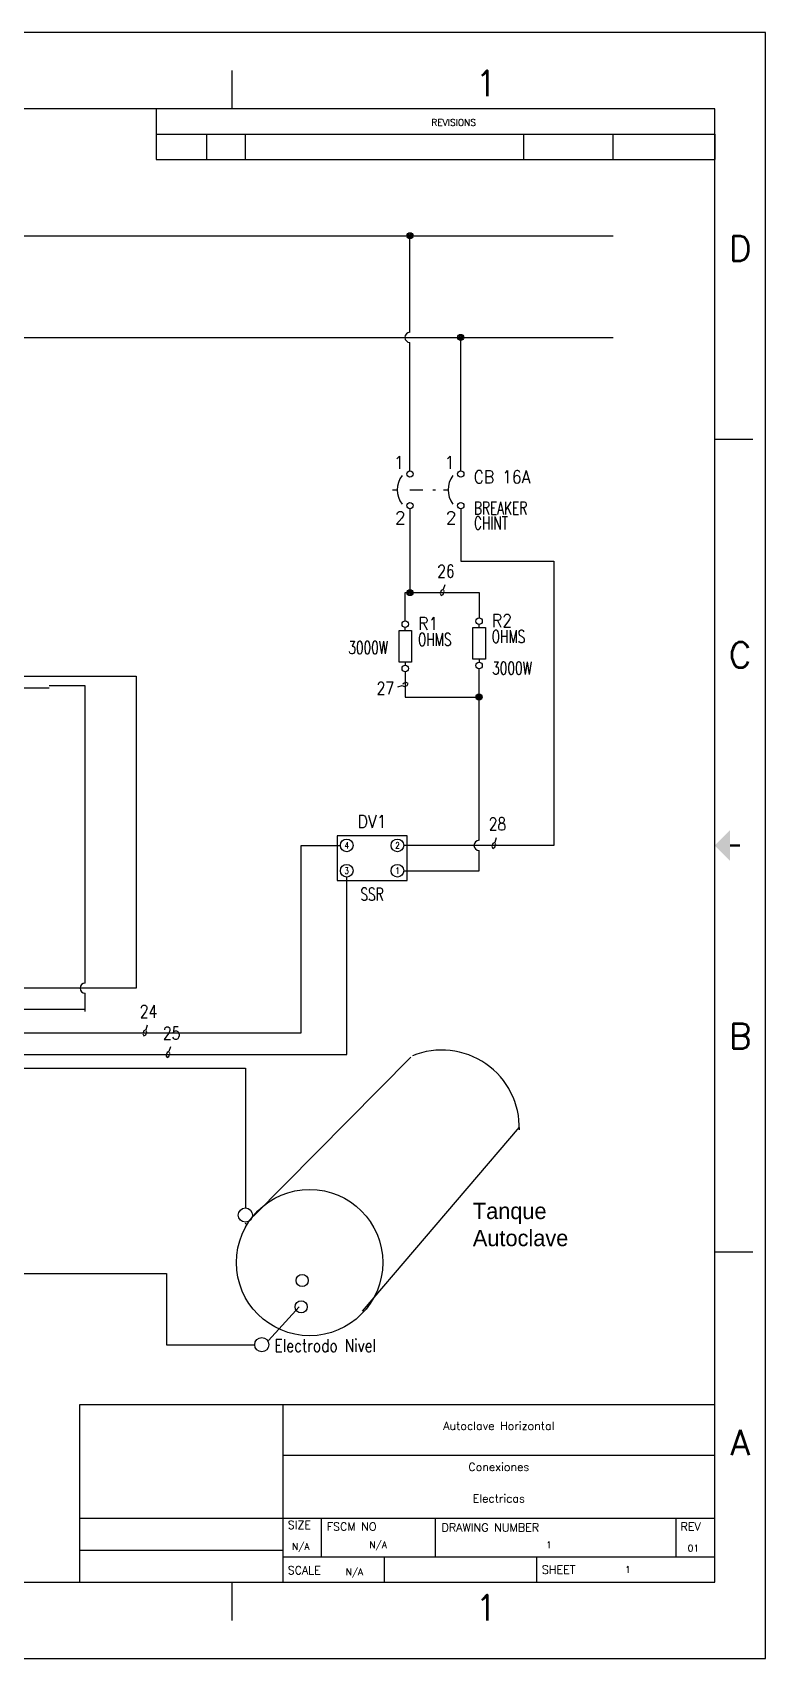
# Model space of a CAD drawing. Header units: inches. Extents: x 0 to 21, y 0 to 16.
# Drawn here: x 13.78 to 21, y 0 to 16 of the extents above; entities that cross this region are included whole.
import ezdxf
from ezdxf.enums import TextEntityAlignment as Align

# ---------------------------------------------------------------- set-up
doc = ezdxf.new("R2010")
doc.units = ezdxf.units.IN
doc.header["$MEASUREMENT"] = 0
doc.linetypes.add('HIDDEN2', pattern=[0.1875, 0.125, -0.0625])
for name, color, linetype in [('BLK_12AWG', 7, 'Continuous'), ('BLK_18AWG', 7, 'Continuous'), ('DESC', 1, 'Continuous'), ('LINK', 9, 'HIDDEN2'), ('MISC', 250, 'Continuous'), ('SYMS', 7, 'Continuous'), ('TAGS', 250, 'Continuous'), ('TB_LABELS', 1, 'Continuous'), ('TERMS', 250, 'Continuous'), ('Title Block', 7, 'Continuous'), ('Viewport', 7, 'Continuous'), ('WIRENO', 250, 'Continuous')]:
    doc.layers.add(name, color=color, linetype=linetype)
doc.styles.add('Roman', font='romans')
doc.styles.add('WD', font='romans.shx')

# ---------------------------------------------------------------- blocks, each defined once
blk = doc.blocks.new('ANSI_border_C')
for p, q in [((20.5, 0.75), (20.5, 2.5)), ((14.25, 0.75), (20.5, 0.75))]:
    blk.add_line(p, q)
at = {"layer": 'Title Block'}
for p, q in [((21, 16), (0, 16)), ((21, 0), (21, 16)), ((15.75, 15.25), (15.75, 15.625)), ((20.5, 15.25), (0.5, 15.25)), ((15, 15.25), (15, 15)), ((20.5, 0.75), (20.5, 15.25)), ((15, 15), (20.5, 15)), ((20.5, 12), (20.875, 12)), ((20.5, 4), (20.875, 4)), ((0.5, 0.75), (20.5, 0.75)), ((15.75, 0.375), (15.75, 0.75)), ((0, 0), (21, 0))]:
    blk.add_line(p, q, dxfattribs=at)
at = {"layer": 'Title Block', "const_width": 0.02}
blk.add_lwpolyline([(20.75, 8), (20.65, 8)], dxfattribs=at)
at = {"layer": 'Title Block'}
blk.add_solid([(20.65, 7.85), (20.65, 8.15), (20.5, 8)], dxfattribs=at)
at = {"layer": 'Title Block', "style": 'Roman'}
for s, p in [('1', (18.25, 15.5)), ('D', (20.75, 13.875)), ('C', (20.75, 9.875)), ('B', (20.75, 6.125)), ('A', (20.75, 2.125)), ('1', (18.25, 0.5))]:
    blk.add_text(s, height=0.25, dxfattribs=at).set_placement(p, align=Align.MIDDLE_CENTER)
blk.add_text('REVISIONS', height=0.065, dxfattribs=at).set_placement((17.71, 15.083))
blk = doc.blocks.new('ANSI_REVblock_C')
blk.add_line((0, 0), (0, -0.25))
at = {"layer": 'Title Block'}
for p, q in [((-5.5, 0), (0, 0)), ((-5.5, 0), (-5.5, -0.25)), ((-5, -0.25), (-5, 0)), ((-4.62, -0.25), (-4.62, 0)), ((-1.88, -0.25), (-1.88, 0)), ((-1, -0.25), (-1, 0)), ((-5.5, -0.25), (0, -0.25))]:
    blk.add_line(p, q, dxfattribs=at)
at = {"style": 'WD'}
for tag, p in [('ZONE', (-5.391, -0.16)), ('REV', (-4.92, -0.16)), ('DESCRIPTION', (-3.618, -0.16)), ('DATE', (-1.552, -0.16)), ('APPROVED', (-0.759, -0.16))]:
    blk.add_attdef(tag, p, '', height=0.065, dxfattribs=at)
at = {"style": 'WD', "flags": 1}
blk.add_attdef('WD_TB', (-4.505, -0.154), '', height=0.03, dxfattribs=at)
blk = doc.blocks.new('ANSI_tblock_desc_C')
for p, q in [((0, 0), (0, 1.75)), ((-6.25, 0), (0, 0))]:
    blk.add_line(p, q)
at = {"layer": 'Title Block'}
for p, q in [((-6.25, 1.75), (0, 1.75)), ((-6.25, 0), (-6.25, 1.75)), ((-4.25, 0), (-4.25, 1.75)), ((-4.25, 1.25), (0, 1.25)), ((-6.25, 0.63), (0, 0.63)), ((-3.87, 0.25), (-3.87, 0.63)), ((-2.75, 0.25), (-2.75, 0.63)), ((-0.38, 0.25), (-0.38, 0.63)), ((-6.25, 0.315), (-4.25, 0.315)), ((-4.25, 0.25), (0, 0.25)), ((-3.25, 0), (-3.25, 0.25)), ((-1.75, 0), (-1.75, 0.25))]:
    blk.add_line(p, q, dxfattribs=at)
at = {"color": 0, "style": 'Roman', "flags": 8}
for tag, p in [('FNAME', (-20.636, 6.819)), ('REVDATE', (-20.636, 4.106)), ('USER', (-20.636, 1.477))]:
    blk.add_attdef(tag, p, '', height=0.15, rotation=90, dxfattribs=at)
at = {"style": 'WD'}
for tag, p in [('PROJDESC', (-2.125, 1.5)), ('TITLE1', (-2.125, 1.095)), ('TITLE2', (-2.125, 0.785))]:
    blk.add_attdef(tag, text='', height=0.08, dxfattribs=at).set_placement(p, align=Align.CENTER)
for tag, p in [('SIZE', (-4.162, 0.32)), ('FSCM_NO', (-3.4, 0.337)), ('DWG_NO', (-1.659, 0.337)), ('REV', (-0.265, 0.303)), ('SCALE', (-3.634, 0.069)), ('SHEET', (-0.883, 0.092))]:
    blk.add_attdef(tag, p, '', height=0.065, dxfattribs=at)
at = {"style": 'WD', "flags": 1}
blk.add_attdef('WD_TB', (-5.57, 0.177), '', height=0.086, dxfattribs=at)
at = {"layer": 'TB_LABELS', "style": 'WD'}
for s, p in [('SIZE', (-4.204, 0.604)), ('FSCM NO', (-3.819, 0.588)), ('DRAWING NUMBER', (-2.689, 0.579)), ('REV', (-0.336, 0.588)), ('SHEET', (-1.701, 0.164)), ('SCALE', (-4.204, 0.158))]:
    blk.add_text(s, height=0.08, dxfattribs=at).set_placement(p, align=Align.TOP_LEFT)
blk = doc.blocks.new('HDV1TF')
for p, q in [((0.344, 0.094), (-0.344, 0.094)), ((-0.344, 0.094), (-0.344, -0.344)), ((0.344, -0.344), (0.344, 0.094)), ((-0.344, -0.344), (0.344, -0.344))]:
    blk.add_line(p, q)
for centre in [(-0.25, 0), (0.25, 0), (-0.25, -0.25), (0.25, -0.25)]:
    blk.add_circle(centre, 0.0625)
at = {"style": 'WD'}
for tag, width, p in [('INST', 0.7, (0.006, 0.497)), ('LOC', 0.7, (0.006, 0.327)), ('TAG1', 0.9, (0, 0.171)), ('RATING2', 0.7, (0, -0.219)), ('DESC1', 0.7, (0, -0.543)), ('DESC2', 0.7, (0, -0.699)), ('XREF', 0.7, (0, -0.856))]:
    blk.add_attdef(tag, text='', height=0.125, dxfattribs=dict(at, width=width)).set_placement(p, align=Align.CENTER)
at = {"linetype": 'Continuous', "style": 'WD', "width": 0.8, "flags": 8}
for tag, p in [('TERM01', (-0.25, 0)), ('TERM02', (0.25, 0)), ('TERM03', (-0.25, -0.25)), ('TERM04', (0.25, -0.25))]:
    blk.add_attdef(tag, text='', height=0.0625, dxfattribs=at).set_placement(p, align=Align.MIDDLE)
at = {"style": 'WD', "flags": 1}
for tag, p in [('X4TERM01', (-0.312, 0)), ('X2TERM01', (-0.25, 0.062)), ('X2TERM02', (0.25, 0.062)), ('X1TERM02', (0.312, 0)), ('X4TERM03', (-0.312, -0.25)), ('X8TERM03', (-0.25, -0.312)), ('X8TERM04', (0.25, -0.312)), ('X1TERM04', (0.312, -0.25))]:
    blk.add_attdef(tag, p, '', height=0.0125, dxfattribs=at)
at = {"style": 'WD', "width": 0.7}
blk.add_attdef('RATING1', text='', height=0.125, dxfattribs=at).set_placement((0, 0), align=Align.MIDDLE)
at = {"linetype": 'Continuous', "style": 'WD', "flags": 9}
blk.add_attdef('ASSYCODE', text='', height=0.01, dxfattribs=at).set_placement((0, 0.078), align=Align.CENTER)
at = {"style": 'WD', "flags": 9}
blk.add_attdef('FAMILY', text='', height=0.01, dxfattribs=at).set_placement((-0.005, 0.139), align=Align.CENTER)
at = {"linetype": 'Continuous', "style": 'WD', "flags": 1}
for tag, p in [('MFG', (0, 0.109)), ('CAT', (0, 0.128))]:
    blk.add_attdef(tag, text='', height=0.01, dxfattribs=at).set_placement(p, align=Align.MIDDLE)
blk = doc.blocks.new('VCB1')
at = {"linetype": 'HIDDEN2'}
blk.add_line((-0.171, 0), (-0.125, 0), dxfattribs=at)
for centre in [(0, 0.156), (0, -0.156)]:
    blk.add_circle(centre, 0.0312)
blk.add_arc((0.109, 0), 0.234, 143.1301, 216.8699)
at = {"style": 'WD'}
for tag, p, width in [('INST', (0.219, 0.388), 0.7), ('LOC', (0.219, 0.219), 0.7), ('TAG1', (0.127, 0.064), 0.9), ('XREF', (0.129, -0.09), 0.7), ('DESC1', (0.129, -0.242), 0.7), ('DESC2', (0.129, -0.389), 0.7)]:
    blk.add_attdef(tag, p, '', height=0.125, dxfattribs=dict(at, width=width))
at = {"linetype": 'Continuous', "style": 'WD'}
for tag, height, flags, p in [('TERM01', 0.125, 8, (-0.055, 0.207)), ('MFG', 0.01, 9, (-0.142, -0.088)), ('CAT', 0.01, 9, (-0.142, -0.073))]:
    blk.add_attdef(tag, text='', height=height, dxfattribs=dict(at, flags=flags)).set_placement(p, align=Align.RIGHT)
at = {"style": 'WD', "width": 0.7}
blk.add_attdef('RATING1', text='', height=0.125, dxfattribs=at).set_placement((-0.188, 0.062), align=Align.RIGHT)
at = {"color": 7, "style": 'WD', "flags": 1}
for tag, p in [('X2TERM01', (0, 0.188)), ('X8TERM02', (0, -0.188))]:
    blk.add_attdef(tag, p, '', height=0.0125, dxfattribs=at)
at = {"color": 7, "style": 'WD'}
for tag, p in [('X4LINK', (-0.25, 0)), ('X1LINK', (0, 0))]:
    blk.add_attdef(tag, p, '', height=0.01, dxfattribs=at)
at = {"linetype": 'Continuous', "style": 'WD', "flags": 9}
blk.add_attdef('ASSYCODE', text='', height=0.01, dxfattribs=at).set_placement((-0.153, -0.106), align=Align.CENTER)
at = {"style": 'WD', "flags": 9}
for tag, p in [('CONTACT', (-0.129, -0.129)), ('FAMILY', (-0.142, -0.036))]:
    blk.add_attdef(tag, text='', height=0.01, dxfattribs=at).set_placement(p, align=Align.RIGHT)
at = {"linetype": 'Continuous', "style": 'WD', "flags": 8}
blk.add_attdef('TERM02', text='', height=0.125, dxfattribs=at).set_placement((-0.041, -0.213), align=Align.TOP_RIGHT)
blk = doc.blocks.new('WDDOT')
for radius in [0.03, 0.0187, 0.00929]:
    blk.add_circle((0, 0), radius)
blk = doc.blocks.new('VRE1TB')
for p, q in [((0, 0.156), (0, 0.186)), ((-0.062, 0.156), (0.062, 0.156)), ((-0.062, -0.156), (-0.062, 0.156)), ((0.062, 0.156), (0.062, -0.156)), ((0.062, -0.156), (-0.062, -0.156)), ((0, -0.156), (0, -0.186))]:
    blk.add_line(p, q)
for centre in [(0, 0.218), (0, -0.218)]:
    blk.add_circle(centre, 0.0322)
at = {"style": 'WD'}
for tag, p, width in [('INST', (0.219, 0.488), 0.7), ('LOC', (0.219, 0.318), 0.7), ('TAG1', (0.127, 0.162), 0.9), ('RATING1', (0.125, 0.006), 0.7), ('RATING2', (0.125, -0.151), 0.7), ('DESC1', (0.129, -0.307), 0.7), ('DESC2', (0.129, -0.463), 0.7)]:
    blk.add_attdef(tag, p, '', height=0.125, dxfattribs=dict(at, width=width))
at = {"linetype": 'Continuous', "style": 'WD', "flags": 8}
blk.add_attdef('TERM01', text='', height=0.125, dxfattribs=at).set_placement((-0.055, 0.269), align=Align.RIGHT)
at = {"style": 'WD', "flags": 9}
blk.add_attdef('FAMILY', (-0.184, 0.205), '', height=0.01, rotation=90, dxfattribs=at)
at = {"linetype": 'Continuous', "style": 'WD', "flags": 9}
for tag, p in [('CAT', (-0.139, 0.23)), ('MFG', (-0.12, 0.228)), ('ASSYCODE', (-0.094, 0.219))]:
    blk.add_attdef(tag, text='', height=0.01, rotation=90, dxfattribs=at).set_placement(p, align=Align.CENTER)
at = {"color": 7, "style": 'WD', "flags": 1}
for tag, p in [('X2TERM01', (0, 0.25)), ('X8TERM02', (0, -0.25))]:
    blk.add_attdef(tag, p, '', height=0.0125, dxfattribs=at)
at = {"linetype": 'Continuous', "style": 'WD', "flags": 8}
blk.add_attdef('TERM02', text='', height=0.125, dxfattribs=at).set_placement((-0.041, -0.276), align=Align.TOP_RIGHT)
blk = doc.blocks.new('VT0002')
blk.add_circle((0, 0), 0.0699)
at = {"style": 'WD'}
for tag, p, width in [('INST', (0.062, 0.42), 0.7), ('LOC', (0.062, 0.25), 0.7), ('DESC1', (0.053, -0.385), 0.8)]:
    blk.add_attdef(tag, p, '', height=0.125, dxfattribs=dict(at, width=width))
at = {"linetype": 'Continuous', "style": 'WD'}
for tag, p, height, width, flags in [('TERM01', (0.062, 0.094), 0.125, 0.8, 8), ('TAGSTRIP', (0.053, -0.229), 0.125, 0.9, 8), ('CAT', (0.213, -0.406), 0.109, 0.8, 1), ('DESC2', (0.053, -0.541), 0.125, 0.8, 8), ('DESC3', (0.053, -0.698), 0.125, 0.8, 8)]:
    blk.add_attdef(tag, p, '', height=height, dxfattribs=dict(at, width=width, flags=flags))
at = {"style": 'WD', "flags": 1}
for tag, p, height in [('X4TERM01', (-0.07, 0), 0.0125), ('X4TERMDESC01', (-0.055, -0.023), 0.025), ('X2TERMDESC01', (-0.006, 0.029), 0.025), ('STRIPSEQ', (0, 0), 0.00125), ('X2TERM01', (0, 0.07), 0.0125), ('X2PIN01', (0.033, 0.084), 0.0125), ('X1TERMDESC01', (0.041, -0.003), 0.025), ('X1TERM01', (0.07, 0), 0.0125), ('X1PIN01', (0.087, 0.016), 0.0125), ('X4PIN01', (-0.114, -0.038), 0.0125), ('LINKTERM', (0, -0.002), 0.00125), ('X8TERM01', (0, -0.07), 0.0125), ('X8TERMDESC01', (0, -0.054), 0.025), ('X8PIN01', (0.026, -0.096), 0.0125)]:
    blk.add_attdef(tag, p, '', height=height, dxfattribs=at)
at = {"linetype": 'Continuous', "style": 'WD', "width": 0.8, "flags": 1}
blk.add_attdef('MFG', text='', height=0.109, dxfattribs=at).set_placement((0.088, -0.406), align=Align.RIGHT)
at = {"style": 'WD', "width": 0.7, "flags": 1}
blk.add_attdef('ASSYCODE', (0.062, -0.281), '', height=0.01, dxfattribs=at)
blk = doc.blocks.new('WD_WNH')
at = {"linetype": 'Continuous', "style": 'WD', "width": 0.8}
blk.add_attdef('WIRENO', text='', height=0.125, dxfattribs=at).set_placement((0, 0.062), align=Align.CENTER)
at = {"style": 'WD', "flags": 1}
for tag, p in [('W01USER', (0, 0.078)), ('W02USER', (0, 0.07)), ('W03USER', (0, 0.062)), ('W04USER', (0, 0.055)), ('W05USER', (0, 0.047)), ('W06USER', (0, 0.039)), ('W07USER', (0, 0.031)), ('W08USER', (0, 0.023)), ('W09USER', (0, 0.016)), ('W10USER', (0, 0.008))]:
    blk.add_attdef(tag, text='', height=0.005, dxfattribs=at).set_placement(p, align=Align.CENTER)
blk = doc.blocks.new('WD_WNV')
at = {"linetype": 'Continuous', "style": 'WD', "width": 0.8}
blk.add_attdef('WIRENO', text='', height=0.125, dxfattribs=at).set_placement((-0.05, 0), align=Align.MIDDLE_RIGHT)
at = {"style": 'WD', "flags": 1}
for tag, p in [('W01USER', (-0.062, 0.094)), ('W02USER', (-0.062, 0.086)), ('W03USER', (-0.062, 0.078)), ('W04USER', (-0.062, 0.07)), ('W05USER', (-0.062, 0.062)), ('W06USER', (-0.062, 0.055)), ('W07USER', (-0.062, 0.047)), ('W08USER', (-0.062, 0.039)), ('W09USER', (-0.062, 0.031)), ('W10USER', (-0.062, 0.023))]:
    blk.add_attdef(tag, text='', height=0.005, dxfattribs=at).set_placement(p, align=Align.CENTER)

msp = doc.modelspace()

# ---------------------------------------------------------------- linework, layer by layer
for p, q in [((15.959, 4.354), (17.51, 5.916)), ((17.032, 3.419), (18.577, 5.229)), ((15.881, 4.275), (15.889, 4.284)), ((16.41, 3.461), (16.106, 3.129))]:
    msp.add_line(p, q)
for centre, radius in [((16.512, 3.896), 0.72), ((16.438, 3.719), 0.0596), ((16.429, 3.461), 0.06)]:
    msp.add_circle(centre, radius)
msp.add_arc((17.812, 5.222), 0.765, 358.4238, 112.1729)
at = {"layer": 'BLK_12AWG'}
for p, q in [((1.125, 14), (19.5, 14)), ((17.5, 13.05), (17.5, 14)), ((1.125, 13), (19.5, 13)), ((18, 11.688), (18, 13)), ((17.5, 11.688), (17.5, 12.95))]:
    msp.add_line(p, q, dxfattribs=at)
msp.add_arc((17.5, 13), 0.05, 90, 270, dxfattribs=at)
at = {"layer": 'BLK_18AWG'}
for p, q in [((17.5, 11.312), (17.5, 10.489)), ((18, 11.312), (18, 10.797)), ((18, 10.797), (18.915, 10.797)), ((18.915, 10.797), (18.915, 8.001)), ((17.454, 10.21), (17.454, 10.489)), ((17.454, 10.489), (18.18, 10.489)), ((18.18, 10.489), (18.18, 10.239)), ((4.62, 9.665), (14.806, 9.665)), ((14.806, 9.665), (14.806, 6.596)), ((17.454, 9.71), (17.454, 9.46)), ((18.18, 9.46), (18.18, 9.739)), ((13.947, 9.549), (4.47, 9.549)), ((14.302, 9.57), (13.947, 9.57)), ((14.302, 6.646), (14.302, 9.57)), ((17.454, 9.46), (18.18, 9.46)), ((18.18, 8.051), (18.18, 9.46)), ((16.43, 6.157), (16.43, 8.001)), ((16.43, 8.001), (16.815, 8.001)), ((18.915, 8.001), (17.44, 8.001)), ((18.18, 7.751), (18.18, 7.951)), ((16.877, 5.943), (16.877, 7.689)), ((17.44, 7.751), (18.18, 7.751)), ((14.806, 6.596), (13.319, 6.596)), ((14.302, 6.367), (14.302, 6.546)), ((13.344, 6.391), (14.302, 6.391)), ((13.348, 6.157), (16.43, 6.157)), ((13.358, 5.943), (16.877, 5.943)), ((13.154, 5.81), (15.88, 5.81)), ((15.88, 5.81), (15.88, 4.433)), ((12.664, 3.788), (15.104, 3.788)), ((15.104, 3.788), (15.104, 3.088)), ((15.104, 3.088), (15.971, 3.088))]:
    msp.add_line(p, q, dxfattribs=at)
for centre in [(18.18, 8.001), (14.302, 6.596)]:
    msp.add_arc(centre, 0.05, 90, 270, dxfattribs=at)
at = {"layer": 'LINK'}
msp.add_lwpolyline([(17.5, 11.5), (17.75, 11.5)], dxfattribs=at)
at = {"layer": 'WIRENO'}
for points in [[(17.842, 10.564), (17.827, 10.518), (17.807, 10.509), (17.797, 10.479), (17.807, 10.459), (17.827, 10.469), (17.837, 10.499), (17.832, 10.509)], [(17.379, 9.56), (17.424, 9.575), (17.444, 9.565), (17.473, 9.575), (17.483, 9.594), (17.463, 9.604), (17.434, 9.595), (17.429, 9.585)], [(18.349, 8.076), (18.334, 8.031), (18.315, 8.021), (18.305, 7.992), (18.315, 7.972), (18.334, 7.982), (18.344, 8.011), (18.339, 8.021)], [(14.914, 6.232), (14.899, 6.186), (14.879, 6.177), (14.869, 6.147), (14.879, 6.128), (14.899, 6.137), (14.909, 6.167), (14.904, 6.177)], [(15.142, 6.018), (15.127, 5.973), (15.108, 5.963), (15.098, 5.934), (15.108, 5.914), (15.127, 5.924), (15.137, 5.953), (15.132, 5.963)]]:
    msp.add_lwpolyline(points, dxfattribs=at)

# ---------------------------------------------------------------- block references
msp.add_blockref('ANSI_REVblock_C', (20.5, 15))
msp.add_blockref('ANSI_tblock_desc_C', (20.5, 0.75)).add_auto_attribs({'PROJDESC': 'Autoclave Horizontal', 'TITLE1': 'Conexiones', 'TITLE2': 'Electricas', 'SIZE': 'N/A', 'FSCM_NO': 'N/A', 'DWG_NO': '1', 'REV': '01', 'SCALE': 'N/A', 'SHEET': '1'})
at = {"layer": 'SYMS'}
for name, p in [('WDDOT', (17.5, 14)), ('WDDOT', (18, 13)), ('WDDOT', (17.5, 10.489)), ('WDDOT', (18.18, 9.46)), ('VT0002', (15.88, 4.363))]:
    msp.add_blockref(name, p, dxfattribs=at)
ref = msp.add_blockref('VCB1', (17.5, 11.5), dxfattribs=at)
ref.add_attrib('TERM02', '2', dxfattribs={"layer": 'TERMS', "linetype": 'Continuous', "height": 0.125, "style": 'WD', "flags": 8}).set_placement((17.459, 11.287), align=Align.TOP_RIGHT)
ref.add_attrib('TERM01', '1', dxfattribs={"layer": 'TERMS', "linetype": 'Continuous', "height": 0.125, "style": 'WD', "flags": 8}).set_placement((17.445, 11.707), align=Align.RIGHT)
ref = msp.add_blockref('VCB1', (18, 11.5), dxfattribs=at)
ref.add_attrib('DESC2', 'CHINT', (18.129, 11.111), dxfattribs={"layer": 'DESC', "height": 0.125, "style": 'WD', "width": 0.7})
ref.add_attrib('DESC1', 'BREAKER', (18.129, 11.258), dxfattribs={"layer": 'DESC', "height": 0.125, "style": 'WD', "width": 0.7})
ref.add_attrib('TAG1', 'CB 16A', (18.127, 11.564), dxfattribs={"layer": 'TAGS', "height": 0.125, "style": 'WD', "width": 0.9})
ref.add_attrib('TERM02', '2', dxfattribs={"layer": 'TERMS', "linetype": 'Continuous', "height": 0.125, "style": 'WD', "flags": 8}).set_placement((17.959, 11.287), align=Align.TOP_RIGHT)
ref.add_attrib('TERM01', '1', dxfattribs={"layer": 'TERMS', "linetype": 'Continuous', "height": 0.125, "style": 'WD', "flags": 8}).set_placement((17.945, 11.707), align=Align.RIGHT)
ref = msp.add_blockref('VRE1TB', (17.454, 9.96), dxfattribs=at)
ref.add_attrib('RATING1', 'OHMS', (17.579, 9.965), dxfattribs={"layer": 'MISC', "height": 0.125, "style": 'WD', "width": 0.7})
ref.add_attrib('DESC1', '3000W', (16.893, 9.885), dxfattribs={"layer": 'DESC', "height": 0.125, "style": 'WD', "width": 0.7})
ref.add_attrib('TAG1', 'R1', (17.581, 10.121), dxfattribs={"layer": 'TAGS', "height": 0.125, "style": 'WD', "width": 0.9})
ref = msp.add_blockref('VRE1TB', (18.18, 9.989), dxfattribs=at)
ref.add_attrib('RATING1', 'OHMS', (18.305, 9.994), dxfattribs={"layer": 'MISC', "height": 0.125, "style": 'WD', "width": 0.7})
ref.add_attrib('DESC1', '3000W', (18.309, 9.682), dxfattribs={"layer": 'DESC', "height": 0.125, "style": 'WD', "width": 0.7})
ref.add_attrib('TAG1', 'R2', (18.307, 10.15), dxfattribs={"layer": 'TAGS', "height": 0.125, "style": 'WD', "width": 0.9})
ref = msp.add_blockref('HDV1TF', (17.127, 8.001), dxfattribs=at)
ref.add_attrib('TERM03', '3', dxfattribs={"layer": 'TERMS', "linetype": 'Continuous', "height": 0.0625, "style": 'WD', "width": 0.8, "flags": 8}).set_placement((16.877, 7.751), align=Align.MIDDLE)
ref.add_attrib('DESC1', 'SSR', dxfattribs={"layer": 'DESC', "height": 0.125, "style": 'WD', "width": 0.7}).set_placement((17.127, 7.458), align=Align.CENTER)
ref.add_attrib('TERM04', '1', dxfattribs={"layer": 'TERMS', "linetype": 'Continuous', "height": 0.0625, "style": 'WD', "width": 0.8, "flags": 8}).set_placement((17.377, 7.751), align=Align.MIDDLE)
ref.add_attrib('TERM02', '2', dxfattribs={"layer": 'TERMS', "linetype": 'Continuous', "height": 0.0625, "style": 'WD', "width": 0.8, "flags": 8}).set_placement((17.377, 8.001), align=Align.MIDDLE)
ref.add_attrib('TERM01', '4', dxfattribs={"layer": 'TERMS', "linetype": 'Continuous', "height": 0.0625, "style": 'WD', "width": 0.8, "flags": 8}).set_placement((16.877, 8.001), align=Align.MIDDLE)
ref.add_attrib('TAG1', 'DV1', dxfattribs={"layer": 'TAGS', "height": 0.125, "style": 'WD', "width": 0.9}).set_placement((17.127, 8.173), align=Align.CENTER)
ref = msp.add_blockref('VT0002', (16.041, 3.088), dxfattribs=at)
ref.add_attrib('TERM01', 'Electrodo Nivel', (16.167, 3.016), dxfattribs={"layer": 'TERMS', "linetype": 'Continuous', "height": 0.125, "style": 'WD', "width": 0.8, "flags": 8})
at = {"layer": 'Viewport'}
msp.add_blockref('ANSI_border_C', (0, 0), dxfattribs=at)
at = {"layer": 'WIRENO'}
ref = msp.add_blockref('WD_WNH', (17.817, 10.489), dxfattribs=at)
ref.add_attrib('WIRENO', '26', dxfattribs={"linetype": 'Continuous', "height": 0.125, "style": 'WD', "width": 0.8}).set_placement((17.854, 10.599), align=Align.BOTTOM_CENTER)
ref = msp.add_blockref('WD_WNV', (17.454, 9.585), dxfattribs=at)
ref.add_attrib('WIRENO', '27', dxfattribs={"linetype": 'Continuous', "height": 0.125, "style": 'WD', "width": 0.8}).set_placement((17.343, 9.548), align=Align.MIDDLE_RIGHT)
ref = msp.add_blockref('WD_WNH', (18.325, 8.001), dxfattribs=at)
ref.add_attrib('WIRENO', '28', dxfattribs={"linetype": 'Continuous', "height": 0.125, "style": 'WD', "width": 0.8}).set_placement((18.361, 8.112), align=Align.BOTTOM_CENTER)
ref = msp.add_blockref('WD_WNH', (14.889, 6.157), dxfattribs=at)
ref.add_attrib('WIRENO', '24', dxfattribs={"linetype": 'Continuous', "height": 0.125, "style": 'WD', "width": 0.8}).set_placement((14.926, 6.267), align=Align.BOTTOM_CENTER)
ref = msp.add_blockref('WD_WNH', (15.117, 5.943), dxfattribs=at)
ref.add_attrib('WIRENO', '25', dxfattribs={"linetype": 'Continuous', "height": 0.125, "style": 'WD', "width": 0.8}).set_placement((15.154, 6.054), align=Align.BOTTOM_CENTER)

# ---------------------------------------------------------------- texts
at = {"insert": (18.119, 4.484), "char_height": 0.16, "attachment_point": 1}
msp.add_mtext_dynamic_manual_height_columns('Tanque Autoclave', width=0.53632, gutter_width=0.05, heights=[0], dxfattribs=at)

doc.saveas('drawing.dxf')
